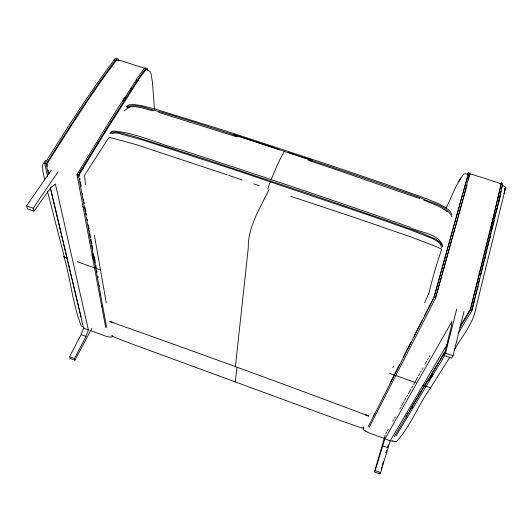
<?xml version="1.0" encoding="UTF-8"?>
<svg xmlns="http://www.w3.org/2000/svg" width="532" height="532" viewBox="0 0 532 532"><rect width="100%" height="100%" fill="white"/><g stroke="black" fill="none" stroke-linecap="round" stroke-linejoin="round"><path stroke-width="0.8" d="M459.874 327.619L470.361 310.05L490.59 229.139L501.397 182.908L500.718 183.666L500.599 184.591L500.984 184.405M365.836 431.266L365.863 430.807M363.369 426.777L363.17 429.53L368.324 432.656L384.417 438.488M467.568 174.277L468.725 172.328L434.032 297.548L367.984 427.076M477.763 287.573L477.862 286.462M84.063 327.606L81.263 325.99C72.585 303.892 70.683 279.466 64 256.723L64.079 256.318L64.013 256.776M458.391 333.052L471.964 310.495L497.034 208.165L496.662 209.721M496.782 210.293L501.097 191.015M501.649 188.634L502.228 185.661M422.867 385.314L430.601 387.768L449.932 357.058M136.332 80.817L136.737 79.082L140.375 73.768L144.804 67.99L145.662 67.611M236.9 367.818L235.297 381.916M428.712 294.262C432.197 279.22 436.406 264.311 441.587 249.761L440.809 248.783L437.071 246.974L412.253 237.418L353.993 217.322L290.572 196.248M498.703 202.313L502.713 183.36M490.59 229.139L501.397 182.908M428.646 293.731L424.609 302.761M497.221 207.394L500.299 195.623M494.58 218.273L496.283 211.277M484.406 259.709L489.4 239.44M489.792 237.851L490.95 233.136M491.335 231.566L491.721 229.99M491.907 229.212L494.394 220.102M446.986 344.623L390.195 440.842L380.579 472.662L379.815 473.899L374.442 471.897L375.186 470.654L384.882 438.893L451.967 321.454L451.329 326.415L444.114 355.509L451.588 358.142L453.045 355.795L464.01 311.479M484.213 260.474L480.735 274.525L481.739 271.539M474.245 300.6L475.016 297.508M475.402 295.965L477.716 286.688M478.095 285.152L479.791 278.322M468.725 172.328L433.992 297.022L424.755 315.223M444.114 355.509L445.523 353.148L456.755 308.979M472.875 305.973L471.897 309.804L474.052 301.371L473.267 304.437M468.366 180.115L470.055 172.787L469.377 173.964M394.192 436.686L425.314 384.776L425.633 383.579L417.859 396.526M425.314 384.776L444.386 352.49M467.096 184.81L435.615 297.993L369.328 427.063M463.532 197.186L457.793 217.914M463.738 196.428L469.43 174.423M454.993 227.989L445.59 261.797M455.212 227.204L457.58 218.685M438.202 288.258L442.252 273.787M442.458 273.036L445.377 262.569M435.635 297.335L437.989 289.022M379.815 473.899L380.267 472.323M381.178 469.171L381.863 466.81M382.315 465.234L383.452 461.297M385.959 452.632L386.644 450.272M387.549 447.119L388.234 444.759M374.442 471.897L385.268 434.957M79.487 176.172L79.275 174.689L80.152 171.856L83.418 166.37L110.802 121.861L130.978 90.187L141.851 73.901L146.101 68.389L147.165 68.123L148.022 70.457M390.541 440.822L396.38 441.726C410.737 426.059 418.312 404.885 430.674 387.688L430.734 387.589M484.459 259.742L485.197 257.548M79.275 174.689L97.363 144.751L98.347 141.938M97.363 144.751L104.698 132.847L105.669 130.101M139.125 77.878L138.267 80.259L104.698 132.847M267.762 188.907L270.436 181.439M270.974 179.942C275.137 170.273 278.994 160.298 284.421 151.261M91.923 328.237L74.919 360.177L70.025 358.355L69.566 356.733L81.097 334.655L83.531 328.151L50.354 187.463M74.919 360.177L74.473 358.561L85.945 336.443L88.379 329.926L55.401 184.012L50.939 187.344L34.035 211.164L27.451 208.843L26.6 205.864L51.271 170.147M497.726 198.855L498.398 197.106M446.042 208.145C452.027 196.707 455.744 183.733 464.157 173.745L468.107 174.077M392.882 367.526L393.613 366.036M373.304 416.157L374.701 413.384M390.827 381.59L399.419 364.733M403.156 357.431L411.056 341.99M414.069 336.104L422.215 320.178M489.6 238.635L490.078 237.731M106.666 327.473L78.423 175.021L80.152 171.856L83.484 167.494L83.418 166.37M112.398 335.945L111.727 337.175L107.251 336.723L89.895 330.305M122.333 101.745L136.737 79.082M458.571 181.844L460.705 177.994M47.587 176.484L44.741 163.53C67.305 127.913 89.728 91.963 115.358 58.454L116.289 58.101M385.899 433.454L386.717 432.011M387.529 430.568L388.347 429.131M392.822 421.204L393.64 419.761M394.451 418.325L395.269 416.882M399.745 408.955L400.563 407.519M401.374 406.076L403.821 401.753M404.633 400.31L405.856 398.149M406.667 396.706L407.485 395.269M408.297 393.826L410.744 389.504M411.555 388.061L412.779 385.899M413.59 384.463L414.408 383.02M415.219 381.577L417.667 377.255M418.478 375.818L419.701 373.657M420.513 372.214L421.331 370.771M422.142 369.334L422.96 367.891M425.401 363.569L426.624 361.408M427.435 359.964L428.253 358.521M429.065 357.085L429.883 355.642M48.379 174.456L46.144 163.923C68.788 128.385 90.985 92.302 116.648 58.846L117.805 58.62L118.796 60.927M467.994 313.295L470.228 309.484L470.767 307.589L492.911 218.659M405.989 416.376L406.814 414.993M407.645 413.61L408.47 412.227M409.301 410.844L410.538 408.769M410.943 408.091L417.041 397.889M467.621 313.927L460.419 325.93M426.006 382.96L427.848 379.895M430.009 387.795L430.661 387.675M427.529 381.105L445.623 351.173M395.968 436.034L444.672 355.582M454.235 350.182C461.843 336.39 473.207 323.955 475.921 307.981L504.502 192.232L505.4 187.118L502.68 185.389M45.659 160.238L42.666 164.98L42.713 170.227L44.748 179.956M430.82 377.953L433.141 374.515L430.647 375.938L429.244 380.925L428.958 380.706M34.035 211.164L33.223 208.192L58.154 171.683M269.099 189.465C260.228 208.012 247.965 226.426 248.278 247.806L235.383 366.814M468.08 313.282L470.361 310.05L471.964 310.495M487.232 248.251L487.605 247.812M135.381 83.484L146.214 69.399L146.852 69.772M130.978 90.187L132.714 88.664M124.009 110.922L130.054 106.613M90.014 155.51L91.451 154.386M109.871 133.638L112.106 132.136L116.442 132.109L121.848 133.12L136.232 137.143L208.484 160.265L313.7 195.39L387.097 220.581L421.284 232.93L435.376 239.008L439.618 241.914L441.48 244.255L442.325 246.615M126.683 106.872C137.682 102.962 149.605 109.931 160.478 111.826C204.428 124.947 247.945 139.431 291.516 153.761C334.502 167.913 377.434 182.27 420.021 197.605C430.661 203.051 446.434 204.767 451.854 216.863M110.516 132.435L112.864 131.038C136.232 132.581 158.044 144.012 180.627 149.745C218.333 161.914 255.919 174.436 293.471 187.058C332.074 200.092 370.638 213.246 409.035 226.878C419.143 232.916 439.146 232.989 442.79 246.343M126.323 106.334L129.123 104.851L133.678 104.478L140.368 105.409L154.719 108.934L224.83 130.619L327.679 164.415L386.997 184.571L427.748 199.207L438.162 203.603L444.193 206.768L448.223 209.522L450.671 212.268L451.974 214.828M127.022 107.677C135.667 104.791 144.724 109.067 153.216 110.822M111.487 133.585L114.32 132.967L118.323 133.299L143.793 140.348L234.24 169.655L364.626 213.764L408.463 229.126L432.875 238.728L438.029 241.774L440.729 244.693L441.474 247.939M125.625 98.453L126.343 98.493M125.412 97.476L124.688 97.436L108.767 122.506L77 174.636L105.669 327.38M113.343 59.996L114.932 60.109M116.521 60.222L120.498 60.508L144.983 68.442M469.69 174.21L472.057 174.403L486.215 178.832L499.282 183.227L500.639 184.092M307.975 160.072L312.051 160.551M364.008 428.1L360.842 427.688L341.019 420.739L132.874 344.304L114.453 337.228L111.693 335.493M78.423 175.021L77 174.636L77.991 177.575M44.741 163.53L46.144 163.923M434.032 297.548L435.615 297.993M158.609 112.358L235.756 136.498M109.525 321.488L112.944 322.585L110.709 321.833C196.993 352.37 283.011 383.725 368.663 416.004L365.338 414.701L368.211 415.871M234.745 134.869L251.929 140.468M252.707 140.727L274.918 148.022M275.682 148.275L279.519 149.539M288.736 152.571L294.11 154.346M294.874 154.599L311.725 160.172M309.524 160.764L330.751 167.819M331.542 168.085L419.901 198.669M227.111 174.822L136.405 144.684L110.058 137.509L108.867 137.788L107.697 139.317L84.448 175.44L85.519 184.551M228.68 175.354L242 179.889M253.757 183.886L259.244 185.754M26.6 205.864L33.223 208.192M445.523 353.148L453.045 355.795M77.28 261.691L100.708 270.07M67.637 258.259L64.119 256.823M416.031 382.787L389.909 373.398M101.632 306.066L102.729 306.459M406.162 416.709L407.359 417.141M83.531 328.151L88.379 329.926M384.882 438.893L390.195 440.842M81.097 334.655L85.945 336.443M382.561 445.789L387.875 447.751M69.566 356.733L74.473 358.561M375.186 470.654L380.579 472.662M423.758 200.118C431.804 203.61 440.662 206.157 447.432 211.935M117.519 60.269L116.807 59.87C91.418 92.894 69.586 128.584 47.062 163.61L47.634 166.622M233.781 134.815L237.319 137.003M146.34 69.34L150.43 72.02L150.962 73.529L152.431 82.048L154.506 109.426M99.418 294.316L100.615 295.107M411.808 407.286L412.852 408.037M130.692 88.199L131.178 88.598M47.488 191.48L64.365 257.023M110.802 121.861L111.141 122.5M82.713 206.19L83.325 207.56M94.935 260.866L92.834 253.478L92.056 255.4L94.324 261.418L95.148 261.604L95.454 263.24M81.07 316.939L76.482 297.667M72.059 279.094L50.374 188.321M72.239 279.825L76.289 296.863M48.858 172.275L49.21 173.824M48.392 170.174L48.705 171.57M120.678 106.187L120.864 107.065M87.221 219.031L87.521 220.654M88.279 224.717L89.037 228.78M89.336 230.403L89.642 232.025M89.941 233.654L90.699 237.711M90.999 239.34L91.757 243.397M92.063 245.026L92.814 249.082M94.137 256.178L95.002 260.833M85.107 207.666L85.865 211.723M86.164 213.345L86.463 214.968M95.753 264.876L96.511 268.959M96.817 270.595L97.117 272.231M97.875 276.314L98.181 277.95M99.524 285.225L99.817 286.775M82.447 193.236L82.746 194.832M83.477 198.835L83.777 200.438M84.069 202.04L84.362 203.636M80.778 184.006L81.197 186.306M94.377 235.117L106.26 302.768M79.807 178.406L80.086 180.016M80.365 181.631L80.638 183.241M116.149 113.336L116.235 114.373M392.796 440.629L392.822 441.168M505.4 187.118L504.156 193.695L505.4 187.118"/></g></svg>
